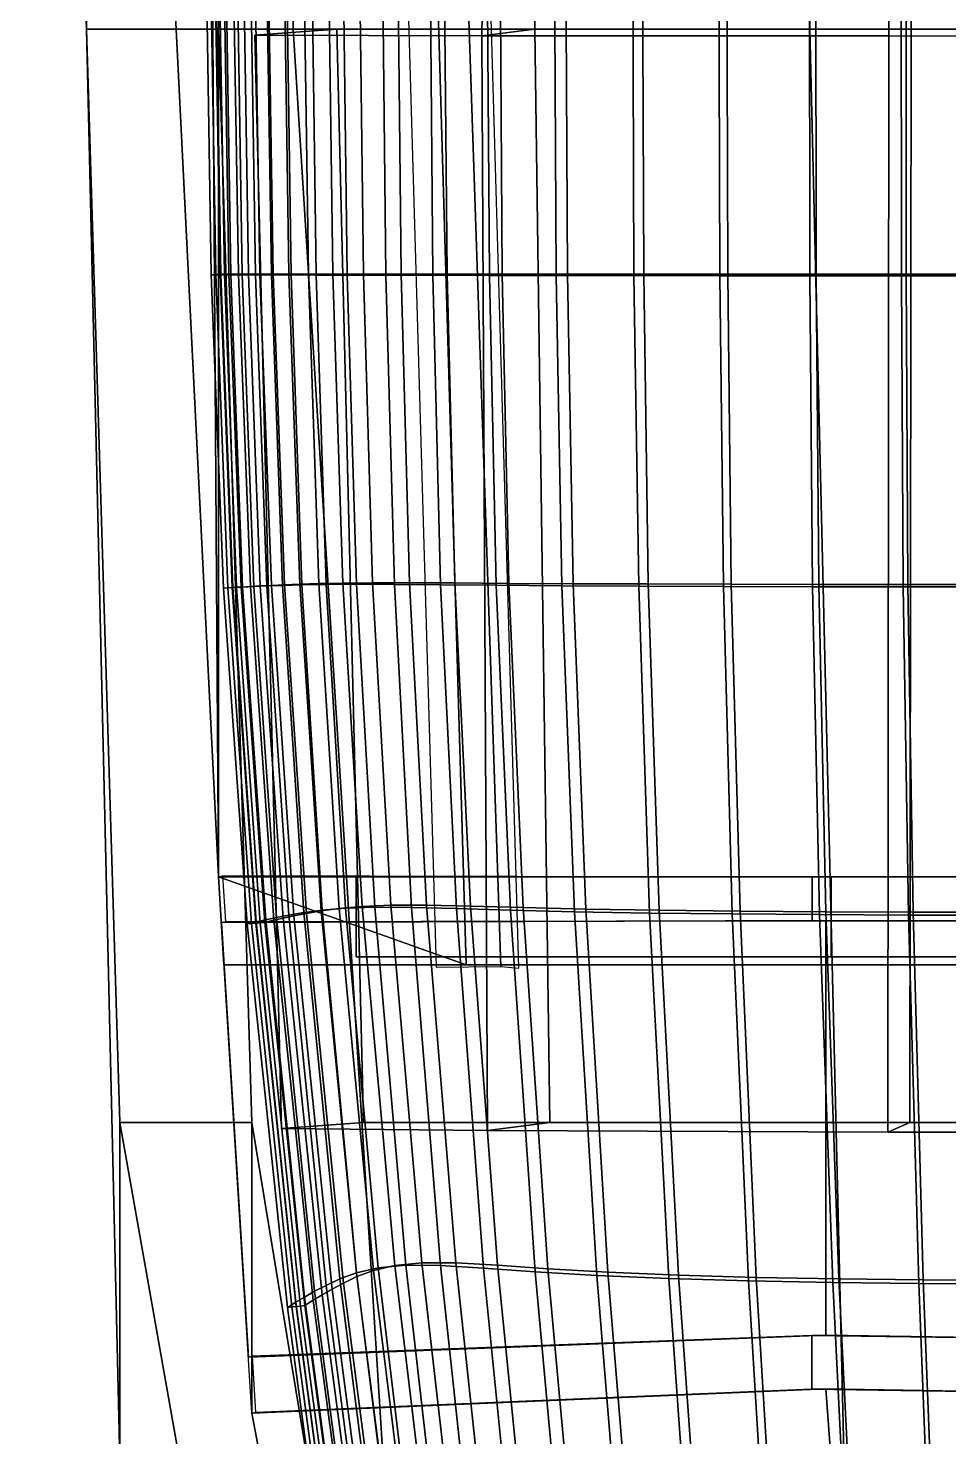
# Model space of a CAD drawing. Extents: x -7.9 to 7.9, y -12.5 to 11.9.
# Drawn here: x -1.245 to -0.323, y -9.846 to -8.435 of the extents above; entities that cross this region are included whole.
import ezdxf

# ---------------------------------------------------------------- set-up
doc = ezdxf.new("R2010")
doc.units = 0

msp = doc.modelspace()

# ---------------------------------------------------------------- linework, layer by layer
for points in [[(-1.0711, -6.8036, 2.7083), (-1.0543, -9.2853, 2.7062), (-1.1757, -6.8577, 2.7154)], [(-1.0543, -8.4361, 2.8876), (-1.0543, -9.2853, 2.7062), (-1.0711, -6.8036, 2.7083), (-1.0543, -6.8821, 2.8876)], [(-0.8063, -9.3734, 1.8942), (-0.8801, -6.8577, 1.8942), (-1.1757, -6.8577, 2.7154), (-1.0543, -9.2853, 2.7062)], [(-0.9096, -6.8577, 1.9763), (-0.8362, -9.3759, 1.9721), (-0.7713, -9.3753, 1.9905), (-0.8565, -6.8538, 1.9887)], [(-0.0191, -9.3734, 1.8942), (-0.0191, -6.8577, 1.8942), (-0.8801, -6.8577, 1.8942), (-0.8063, -9.3734, 1.8942)], [(-0.7533, -9.3768, 1.8922), (-0.8269, -6.8538, 1.8942), (-0.8565, -6.8538, 1.9887), (-0.7713, -9.3753, 1.9905)], [(-1.0543, -6.8821, 2.8876), (-1.245, -6.907, 2.8947), (-1.1865, -8.4361, 2.8876), (-1.0543, -8.4361, 2.8876)], [(-0.7286, -6.8821, 4.1493), (-0.7375, -8.4361, 4.1153), (-0.7905, -8.4425, 4.1969), (-0.7656, -6.8849, 4.2394)], [(-0.3829, -8.4427, 4.3455), (-0.3837, -6.8857, 4.4139), (-0.7656, -6.8849, 4.2394), (-0.7905, -8.4425, 4.1969)], [(-0.3604, -8.4361, 4.2509), (-0.7375, -8.4361, 4.1153), (-0.7286, -6.8821, 4.1493), (-0.3604, -6.8821, 4.3194)], [(-0.0191, -8.4431, 4.3811), (-0.0191, -6.8863, 4.4497), (-0.3837, -6.8857, 4.4139), (-0.3829, -8.4427, 4.3455)], [(-0.0191, -8.4361, 4.2843), (-0.3604, -8.4361, 4.2509), (-0.3604, -6.8821, 4.3194), (-0.0191, -6.8821, 4.3528)], [(-1.245, -6.907, 2.8947), (-1.1865, -6.9085, 2.358), (-1.1865, -8.4361, 2.358), (-1.1865, -8.4361, 2.8876)], [(-1.1865, -8.4361, 2.358), (-1.1865, -6.9085, 2.358), (-1.0035, -6.9637, 1.8637), (-0.9795, -8.4361, 1.8661)], [(-0.4619, -8.4361, 1.5434), (-0.9795, -8.4361, 1.8661), (-1.0035, -6.9637, 1.8637), (-0.4619, -6.9637, 1.5434)], [(-0.0191, -8.4361, 1.5434), (-0.4619, -8.4361, 1.5434), (-0.4619, -6.9637, 1.5434), (-0.0191, -6.9637, 1.5434)], [(-1.0571, -8.6818, 2.889), (-1.0615, -8.682, 2.8894), (-1.0668, -8.3649, 2.8894), (-1.0623, -8.3648, 2.889)], [(-1.0521, -8.682, 2.9845), (-1.0573, -8.3649, 2.9853), (-1.0668, -8.3649, 2.8894), (-1.0615, -8.682, 2.8894)], [(-1.0527, -8.6816, 2.8885), (-1.0571, -8.6818, 2.889), (-1.0623, -8.3648, 2.889), (-1.0579, -8.3647, 2.8885)], [(-1.0527, -8.6816, 2.8885), (-1.0579, -8.3647, 2.8885), (-1.0535, -8.3645, 2.8881), (-1.0483, -8.6815, 2.8881)], [(-1.042, -8.682, 3.0809), (-1.0471, -8.3649, 3.0824), (-1.0573, -8.3649, 2.9853), (-1.0521, -8.682, 2.9845)], [(-1.0483, -8.6815, 2.8881), (-1.0535, -8.3645, 2.8881), (-1.049, -8.3644, 2.8876), (-1.0438, -8.6813, 2.8876)], [(-1.0344, -8.6813, 2.9826), (-1.0438, -8.6813, 2.8876), (-1.049, -8.3644, 2.8876), (-1.0396, -8.3644, 2.9833)], [(-1.042, -8.682, 3.0809), (-1.0305, -8.682, 3.1797), (-1.0356, -8.3649, 3.1823), (-1.0471, -8.3649, 3.0824)], [(-1.0243, -8.6813, 3.0787), (-1.0344, -8.6813, 2.9826), (-1.0396, -8.3644, 2.9833), (-1.0294, -8.3644, 3.0803)], [(-1.0305, -8.682, 3.1797), (-1.0172, -8.6821, 3.2822), (-1.0222, -8.365, 3.2863), (-1.0356, -8.3649, 3.1823)], [(-1.0243, -8.6813, 3.0787), (-1.0294, -8.3644, 3.0803), (-1.018, -8.3644, 3.1799), (-1.0129, -8.6813, 3.1772)], [(-1.0012, -8.6821, 3.3896), (-1.0061, -8.365, 3.3957), (-1.0222, -8.365, 3.2863), (-1.0172, -8.6821, 3.2822)], [(-1.0129, -8.6813, 3.1772), (-1.018, -8.3644, 3.1799), (-1.0046, -8.3644, 3.2834), (-0.9996, -8.6813, 3.2792)], [(-0.9814, -8.6822, 3.4986), (-0.9861, -8.365, 3.507), (-1.0061, -8.365, 3.3957), (-1.0012, -8.6821, 3.3896)], [(-0.9838, -8.6813, 3.3859), (-0.9996, -8.6813, 3.2792), (-1.0046, -8.3644, 3.2834), (-0.9886, -8.3644, 3.3921)], [(-0.9643, -8.6813, 3.4939), (-0.9838, -8.6813, 3.3859), (-0.9886, -8.3644, 3.3921), (-0.9688, -8.3644, 3.5024)], [(-0.9814, -8.6822, 3.4986), (-0.9566, -8.6823, 3.6057), (-0.9609, -8.3651, 3.6166), (-0.9861, -8.365, 3.507)], [(-0.9643, -8.6813, 3.4939), (-0.9688, -8.3644, 3.5024), (-0.9441, -8.3644, 3.6108), (-0.9398, -8.6813, 3.5999)], [(-0.9566, -8.6823, 3.6057), (-0.9254, -8.6824, 3.7076), (-0.9293, -8.3652, 3.7209), (-0.9609, -8.3651, 3.6166)], [(-0.9398, -8.6813, 3.5999), (-0.9441, -8.3644, 3.6108), (-0.9131, -8.3644, 3.7137), (-0.9092, -8.6813, 3.7004)], [(-0.8867, -8.6825, 3.8009), (-0.8901, -8.3653, 3.8164), (-0.9293, -8.3652, 3.7209), (-0.9254, -8.6824, 3.7076)], [(-0.8713, -8.6813, 3.792), (-0.9092, -8.6813, 3.7004), (-0.9131, -8.3644, 3.7137), (-0.8747, -8.3644, 3.8076)], [(-0.8395, -8.6826, 3.8849), (-0.8424, -8.3654, 3.9024), (-0.8901, -8.3653, 3.8164), (-0.8867, -8.6825, 3.8009)], [(-0.8252, -8.6813, 3.8743), (-0.8713, -8.6813, 3.792), (-0.8747, -8.3644, 3.8076), (-0.8281, -8.3644, 3.892)], [(-0.8395, -8.6826, 3.8849), (-0.7829, -8.6827, 3.9591), (-0.7852, -8.3655, 3.9783), (-0.8424, -8.3654, 3.9024)], [(-0.8252, -8.6813, 3.8743), (-0.8281, -8.3644, 3.892), (-0.7722, -8.3644, 3.9662), (-0.77, -8.6813, 3.9469)], [(-0.7829, -8.6827, 3.9591), (-0.7161, -8.6828, 4.0228), (-0.7178, -8.3656, 4.0435), (-0.7852, -8.3655, 3.9783)], [(-0.77, -8.6813, 3.9469), (-0.7722, -8.3644, 3.9662), (-0.7063, -8.3644, 4.0298), (-0.7047, -8.6813, 4.0092)], [(-0.6381, -8.6829, 4.0756), (-0.6393, -8.3657, 4.0972), (-0.7178, -8.3656, 4.0435), (-0.7161, -8.6828, 4.0228)], [(-0.6283, -8.6813, 4.0607), (-0.7047, -8.6813, 4.0092), (-0.7063, -8.3644, 4.0298), (-0.6295, -8.3644, 4.0823)], [(-0.5522, -8.683, 4.1183), (-0.553, -8.3658, 4.1405), (-0.6393, -8.3657, 4.0972), (-0.6381, -8.6829, 4.0756)], [(-0.5442, -8.6813, 4.1025), (-0.6283, -8.6813, 4.0607), (-0.6295, -8.3644, 4.0823), (-0.5449, -8.3644, 4.1247)], [(-0.5522, -8.683, 4.1183), (-0.4618, -8.683, 4.1519), (-0.4622, -8.3658, 4.1745), (-0.553, -8.3658, 4.1405)], [(-0.5442, -8.6813, 4.1025), (-0.5449, -8.3644, 4.1247), (-0.4558, -8.3644, 4.158), (-0.4555, -8.6813, 4.1354)], [(-0.4618, -8.683, 4.1519), (-0.3701, -8.6831, 4.1774), (-0.3703, -8.3659, 4.2004), (-0.4622, -8.3658, 4.1745)], [(-0.4555, -8.6813, 4.1354), (-0.4558, -8.3644, 4.158), (-0.3655, -8.3644, 4.1833), (-0.3654, -8.6813, 4.1604)], [(-0.2806, -8.6831, 4.1957), (-0.2806, -8.3659, 4.219), (-0.3703, -8.3659, 4.2004), (-0.3701, -8.6831, 4.1774)], [(-0.2772, -8.6813, 4.1784), (-0.3654, -8.6813, 4.1604), (-0.3655, -8.3644, 4.1833), (-0.2772, -8.3644, 4.2017)], [(-0.9795, -8.4361, 1.8661), (-0.8801, -10.0185, 1.9618), (-1.1531, -9.8701, 2.358), (-1.1865, -8.4361, 2.358)], [(-1.0543, -8.4361, 2.8876), (-1.1865, -8.4361, 2.8876), (-1.1531, -9.5315, 2.8876), (-1.0208, -9.5315, 2.8876)], [(-1.1865, -8.4361, 2.8876), (-1.1865, -8.4361, 2.358), (-1.1531, -9.8701, 2.358), (-1.1531, -9.5315, 2.8876)], [(-1.0208, -9.5315, 2.8876), (-1.0208, -9.8228, 2.7062), (-1.0543, -9.2853, 2.7062), (-1.0543, -8.4361, 2.8876)], [(-0.9357, -8.4361, 3.7841), (-0.9092, -9.5315, 3.7209), (-0.9913, -9.5374, 3.773), (-1.0179, -8.442, 3.8362)], [(-0.7375, -8.4361, 4.1153), (-0.9357, -8.4361, 3.7841), (-1.0179, -8.442, 3.8362), (-0.7905, -8.4425, 4.1969)], [(-0.8801, -10.0185, 1.9618), (-0.9795, -8.4361, 1.8661), (-0.4619, -8.4361, 1.5434), (-0.4236, -10.0432, 1.6597)], [(-0.7375, -8.4361, 4.1153), (-0.7223, -9.5315, 3.9968), (-0.9092, -9.5315, 3.7209), (-0.9357, -8.4361, 3.7841)], [(-0.3604, -8.4361, 4.2509), (-0.3618, -9.5315, 4.1459), (-0.7223, -9.5315, 3.9968), (-0.7375, -8.4361, 4.1153)], [(-0.0191, -10.0447, 1.6597), (-0.4236, -10.0432, 1.6597), (-0.4619, -8.4361, 1.5434), (-0.0191, -8.4361, 1.5434)], [(-0.0191, -9.5315, 4.1686), (-0.3618, -9.5315, 4.1459), (-0.3604, -8.4361, 4.2509), (-0.0191, -8.4361, 4.2843)], [(-0.7905, -8.4425, 4.1969), (-1.0179, -8.442, 3.8362), (-0.9913, -9.5374, 3.773), (-0.7848, -9.5395, 4.0712)], [(-0.3829, -8.4427, 4.3455), (-0.7905, -8.4425, 4.1969), (-0.7848, -9.5395, 4.0712), (-0.3836, -9.5412, 4.2404)], [(-0.0191, -9.5412, 4.2652), (-0.0191, -8.4431, 4.3811), (-0.3829, -8.4427, 4.3455), (-0.3836, -9.5412, 4.2404)], [(-1.045, -8.9958, 2.889), (-1.0494, -8.996, 2.8895), (-1.0615, -8.682, 2.8894), (-1.0571, -8.6818, 2.889)], [(-1.0401, -8.9955, 2.9833), (-1.0521, -8.682, 2.9845), (-1.0615, -8.682, 2.8894), (-1.0494, -8.996, 2.8895)], [(-1.0406, -8.9955, 2.8886), (-1.045, -8.9958, 2.889), (-1.0571, -8.6818, 2.889), (-1.0527, -8.6816, 2.8885)], [(-1.0406, -8.9955, 2.8886), (-1.0527, -8.6816, 2.8885), (-1.0483, -8.6815, 2.8881), (-1.0362, -8.9952, 2.8881)], [(-1.0301, -8.995, 3.0782), (-1.042, -8.682, 3.0809), (-1.0521, -8.682, 2.9845), (-1.0401, -8.9955, 2.9833)], [(-1.0362, -8.9952, 2.8881), (-1.0483, -8.6815, 2.8881), (-1.0438, -8.6813, 2.8876), (-1.0317, -8.995, 2.8876)], [(-1.0224, -8.9944, 2.9813), (-1.0317, -8.995, 2.8876), (-1.0438, -8.6813, 2.8876), (-1.0344, -8.6813, 2.9826)], [(-1.0301, -8.995, 3.0782), (-1.0189, -8.9944, 3.1753), (-1.0305, -8.682, 3.1797), (-1.042, -8.682, 3.0809)], [(-1.0125, -8.9939, 3.0759), (-1.0224, -8.9944, 2.9813), (-1.0344, -8.6813, 2.9826), (-1.0243, -8.6813, 3.0787)], [(-1.0189, -8.9944, 3.1753), (-1.0058, -8.9939, 3.2757), (-1.0172, -8.6821, 3.2822), (-1.0305, -8.682, 3.1797)], [(-1.0125, -8.9939, 3.0759), (-1.0243, -8.6813, 3.0787), (-1.0129, -8.6813, 3.1772), (-1.0013, -8.9933, 3.1727)], [(-0.9902, -8.9933, 3.3805), (-1.0012, -8.6821, 3.3896), (-1.0172, -8.6821, 3.2822), (-1.0058, -8.9939, 3.2757)], [(-1.0013, -8.9933, 3.1727), (-1.0129, -8.6813, 3.1772), (-0.9996, -8.6813, 3.2792), (-0.9883, -8.9927, 3.2726)], [(-0.9709, -8.9927, 3.4864), (-0.9814, -8.6822, 3.4986), (-1.0012, -8.6821, 3.3896), (-0.9902, -8.9933, 3.3805)], [(-0.9729, -8.9921, 3.3767), (-0.9883, -8.9927, 3.2726), (-0.9996, -8.6813, 3.2792), (-0.9838, -8.6813, 3.3859)], [(-0.9538, -8.9914, 3.4817), (-0.9729, -8.9921, 3.3767), (-0.9838, -8.6813, 3.3859), (-0.9643, -8.6813, 3.4939)], [(-0.9709, -8.9927, 3.4864), (-0.9466, -8.9923, 3.5903), (-0.9566, -8.6823, 3.6057), (-0.9814, -8.6822, 3.4986)], [(-0.9538, -8.9914, 3.4817), (-0.9643, -8.6813, 3.4939), (-0.9398, -8.6813, 3.5999), (-0.9299, -8.991, 3.5844)], [(-0.9466, -8.9923, 3.5903), (-0.9161, -8.9922, 3.6889), (-0.9254, -8.6824, 3.7076), (-0.9566, -8.6823, 3.6057)], [(-0.9299, -8.991, 3.5844), (-0.9398, -8.6813, 3.5999), (-0.9092, -8.6813, 3.7004), (-0.8999, -8.9907, 3.6816)], [(-0.8781, -8.9923, 3.7788), (-0.8867, -8.6825, 3.8009), (-0.9254, -8.6824, 3.7076), (-0.9161, -8.9922, 3.6889)], [(-0.8628, -8.9907, 3.7699), (-0.8999, -8.9907, 3.6816), (-0.9092, -8.6813, 3.7004), (-0.8713, -8.6813, 3.792)], [(-0.8318, -8.9927, 3.8598), (-0.8395, -8.6826, 3.8849), (-0.8867, -8.6825, 3.8009), (-0.8781, -8.9923, 3.7788)], [(-0.8176, -8.9909, 3.8492), (-0.8628, -8.9907, 3.7699), (-0.8713, -8.6813, 3.792), (-0.8252, -8.6813, 3.8743)], [(-0.8318, -8.9927, 3.8598), (-0.7761, -8.9931, 3.9313), (-0.7829, -8.6827, 3.9591), (-0.8395, -8.6826, 3.8849)], [(-0.8176, -8.9909, 3.8492), (-0.8252, -8.6813, 3.8743), (-0.77, -8.6813, 3.9469), (-0.7633, -8.9913, 3.9191)], [(-0.7761, -8.9931, 3.9313), (-0.7103, -8.9936, 3.9931), (-0.7161, -8.6828, 4.0228), (-0.7829, -8.6827, 3.9591)], [(-0.7633, -8.9913, 3.9191), (-0.77, -8.6813, 3.9469), (-0.7047, -8.6813, 4.0092), (-0.6989, -8.9916, 3.9794)], [(-0.6333, -8.994, 4.0446), (-0.6381, -8.6829, 4.0756), (-0.7161, -8.6828, 4.0228), (-0.7103, -8.9936, 3.9931)], [(-0.6237, -8.9919, 4.0298), (-0.6989, -8.9916, 3.9794), (-0.7047, -8.6813, 4.0092), (-0.6283, -8.6813, 4.0607)], [(-0.5485, -8.9943, 4.0867), (-0.5522, -8.683, 4.1183), (-0.6381, -8.6829, 4.0756), (-0.6333, -8.994, 4.0446)], [(-0.5406, -8.9921, 4.0709), (-0.6237, -8.9919, 4.0298), (-0.6283, -8.6813, 4.0607), (-0.5442, -8.6813, 4.1025)], [(-0.5485, -8.9943, 4.0867), (-0.4591, -8.9946, 4.12), (-0.4618, -8.683, 4.1519), (-0.5522, -8.683, 4.1183)], [(-0.5406, -8.9921, 4.0709), (-0.5442, -8.6813, 4.1025), (-0.4555, -8.6813, 4.1354), (-0.4528, -8.9923, 4.1035)], [(-0.4591, -8.9946, 4.12), (-0.3683, -8.9947, 4.1452), (-0.3701, -8.6831, 4.1774), (-0.4618, -8.683, 4.1519)], [(-0.4528, -8.9923, 4.1035), (-0.4555, -8.6813, 4.1354), (-0.3654, -8.6813, 4.1604), (-0.3636, -8.9924, 4.1283)], [(-0.2793, -8.9948, 4.1632), (-0.2806, -8.6831, 4.1957), (-0.3701, -8.6831, 4.1774), (-0.3683, -8.9947, 4.1452)], [(-0.276, -8.9924, 4.146), (-0.3636, -8.9924, 4.1283), (-0.3654, -8.6813, 4.1604), (-0.2772, -8.6813, 4.1784)], [(-0.9538, -8.9914, 3.4817), (-0.9299, -8.991, 3.5844), (-0.9105, -9.315, 3.5613), (-0.9334, -9.317, 3.4632)], [(-0.9299, -8.991, 3.5844), (-0.8999, -8.9907, 3.6816), (-0.8817, -9.3138, 3.6538), (-0.9105, -9.315, 3.5613)], [(-0.8628, -8.9907, 3.7699), (-0.8458, -9.3139, 3.7374), (-0.8817, -9.3138, 3.6538), (-0.8999, -8.9907, 3.6816)], [(-0.8176, -8.9909, 3.8492), (-0.8019, -9.3149, 3.8123), (-0.8458, -9.3139, 3.7374), (-0.8628, -8.9907, 3.7699)], [(-0.8176, -8.9909, 3.8492), (-0.7633, -8.9913, 3.9191), (-0.749, -9.3162, 3.8784), (-0.8019, -9.3149, 3.8123)], [(-0.7633, -8.9913, 3.9191), (-0.6989, -8.9916, 3.9794), (-0.6864, -9.3177, 3.9357), (-0.749, -9.3162, 3.8784)], [(-1.0401, -8.9955, 2.9833), (-1.0494, -8.996, 2.8895), (-1.0256, -9.3325, 2.8896), (-1.0166, -9.3304, 2.9812)], [(-1.045, -8.9958, 2.889), (-1.0212, -9.3321, 2.8891), (-1.0256, -9.3325, 2.8896), (-1.0494, -8.996, 2.8895)], [(-1.0406, -8.9955, 2.8886), (-1.0168, -9.3317, 2.8886), (-1.0212, -9.3321, 2.8891), (-1.045, -8.9958, 2.889)], [(-1.0406, -8.9955, 2.8886), (-1.0362, -8.9952, 2.8881), (-1.0124, -9.3314, 2.8881), (-1.0168, -9.3317, 2.8886)], [(-1.0301, -8.995, 3.0782), (-1.0401, -8.9955, 2.9833), (-1.0166, -9.3304, 2.9812), (-1.007, -9.3283, 3.0737)], [(-1.0362, -8.9952, 2.8881), (-1.0317, -8.995, 2.8876), (-1.008, -9.331, 2.8876), (-1.0124, -9.3314, 2.8881)], [(-1.0224, -8.9944, 2.9813), (-0.999, -9.3289, 2.979), (-1.008, -9.331, 2.8876), (-1.0317, -8.995, 2.8876)], [(-1.0301, -8.995, 3.0782), (-1.007, -9.3283, 3.0737), (-0.9962, -9.326, 3.1681), (-1.0189, -8.9944, 3.1753)], [(-1.0125, -8.9939, 3.0759), (-0.9894, -9.3267, 3.0713), (-0.999, -9.3289, 2.979), (-1.0224, -8.9944, 2.9813)], [(-1.0189, -8.9944, 3.1753), (-0.9962, -9.326, 3.1681), (-0.9837, -9.3237, 3.2653), (-1.0058, -8.9939, 3.2757)], [(-1.0125, -8.9939, 3.0759), (-1.0013, -8.9933, 3.1727), (-0.9787, -9.3245, 3.1654), (-0.9894, -9.3267, 3.0713)], [(-0.9902, -8.9933, 3.3805), (-1.0058, -8.9939, 3.2757), (-0.9837, -9.3237, 3.2653), (-0.9689, -9.3211, 3.3663)], [(-1.0013, -8.9933, 3.1727), (-0.9883, -8.9927, 3.2726), (-0.9663, -9.3221, 3.2621), (-0.9787, -9.3245, 3.1654)], [(-0.9709, -8.9927, 3.4864), (-0.9902, -8.9933, 3.3805), (-0.9689, -9.3211, 3.3663), (-0.9504, -9.3187, 3.468)], [(-0.9729, -8.9921, 3.3767), (-0.9516, -9.3194, 3.3624), (-0.9663, -9.3221, 3.2621), (-0.9883, -8.9927, 3.2726)], [(-0.9538, -8.9914, 3.4817), (-0.9334, -9.317, 3.4632), (-0.9516, -9.3194, 3.3624), (-0.9729, -8.9921, 3.3767)], [(-0.9709, -8.9927, 3.4864), (-0.9504, -9.3187, 3.468), (-0.9271, -9.3168, 3.5673), (-0.9466, -8.9923, 3.5903)], [(-0.9466, -8.9923, 3.5903), (-0.9271, -9.3168, 3.5673), (-0.8978, -9.3158, 3.6611), (-0.9161, -8.9922, 3.6889)], [(-0.8781, -8.9923, 3.7788), (-0.9161, -8.9922, 3.6889), (-0.8978, -9.3158, 3.6611), (-0.861, -9.316, 3.7464)], [(-0.8318, -8.9927, 3.8598), (-0.8781, -8.9923, 3.7788), (-0.861, -9.316, 3.7464), (-0.816, -9.3171, 3.8229)], [(-0.8318, -8.9927, 3.8598), (-0.816, -9.3171, 3.8229), (-0.7618, -9.3187, 3.8906), (-0.7761, -8.9931, 3.9313)], [(-0.7761, -8.9931, 3.9313), (-0.7618, -9.3187, 3.8906), (-0.6976, -9.3203, 3.9493), (-0.7103, -8.9936, 3.9931)], [(-0.6333, -8.994, 4.0446), (-0.7103, -8.9936, 3.9931), (-0.6976, -9.3203, 3.9493), (-0.6225, -9.3216, 3.9989)], [(-0.6237, -8.9919, 4.0298), (-0.6129, -9.3189, 3.9841), (-0.6864, -9.3177, 3.9357), (-0.6989, -8.9916, 3.9794)], [(-0.5485, -8.9943, 4.0867), (-0.6333, -8.994, 4.0446), (-0.6225, -9.3216, 3.9989), (-0.5396, -9.3225, 4.0398)], [(-0.5406, -8.9921, 4.0709), (-0.5317, -9.3197, 4.0241), (-0.6129, -9.3189, 3.9841), (-0.6237, -8.9919, 4.0298)], [(-0.5485, -8.9943, 4.0867), (-0.5396, -9.3225, 4.0398), (-0.4521, -9.3232, 4.0725), (-0.4591, -8.9946, 4.12)], [(-0.5406, -8.9921, 4.0709), (-0.4528, -8.9923, 4.1035), (-0.4459, -9.3204, 4.0562), (-0.5317, -9.3197, 4.0241)], [(-0.4591, -8.9946, 4.12), (-0.4521, -9.3232, 4.0725), (-0.363, -9.3237, 4.0975), (-0.3683, -8.9947, 4.1452)], [(-0.4528, -8.9923, 4.1035), (-0.3636, -8.9924, 4.1283), (-0.3584, -9.3207, 4.0806), (-0.4459, -9.3204, 4.0562)], [(-0.2793, -8.9948, 4.1632), (-0.3683, -8.9947, 4.1452), (-0.363, -9.3237, 4.0975), (-0.2756, -9.3239, 4.115)], [(-0.276, -8.9924, 4.146), (-0.2723, -9.3209, 4.0979), (-0.3584, -9.3207, 4.0806), (-0.3636, -8.9924, 4.1283)], [(-0.4406, -9.2853, 3.065), (-1.0543, -9.2853, 2.7062), (-1.0502, -9.2845, 2.7478), (-0.4596, -9.2856, 3.1209)], [(-1.0543, -9.2853, 2.7062), (-1.0491, -9.3734, 2.7062), (-0.8063, -9.3734, 1.8942)], [(-0.1629, -9.2853, 2.7062), (-0.1629, -9.3734, 2.7062), (-1.0491, -9.3734, 2.7062), (-1.0543, -9.2853, 2.7062)], [(-0.4406, -9.2853, 3.065), (-0.9163, -9.2853, 2.7414), (-1.0543, -9.2853, 2.7062)], [(-1.0543, -9.2853, 2.7062), (-0.9163, -9.2853, 2.7414), (-0.2024, -9.2853, 2.7414), (-0.1629, -9.2853, 2.7062)], [(-0.4596, -9.2856, 3.1209), (-1.0502, -9.2845, 2.7478), (-1.0473, -9.3303, 2.7478), (-0.4596, -9.3293, 3.1209)], [(-0.9163, -9.2853, 2.7414), (-0.9163, -9.3655, 2.7414), (-0.2024, -9.3655, 2.7414), (-0.2024, -9.2853, 2.7414)], [(-0.4406, -9.2853, 3.065), (-0.4406, -9.3655, 3.065), (-0.9163, -9.3655, 2.7414), (-0.9163, -9.2853, 2.7414)], [(-0.2372, -9.2853, 3.186), (-0.4596, -9.2856, 3.1209), (-0.4596, -9.3293, 3.1209), (-0.2372, -9.3294, 3.186)], [(-0.2298, -9.2853, 3.1274), (-0.4406, -9.2853, 3.065), (-0.4596, -9.2856, 3.1209), (-0.2372, -9.2853, 3.186)], [(-0.2298, -9.2853, 3.1274), (-0.2298, -9.3655, 3.1274), (-0.4406, -9.3655, 3.065), (-0.4406, -9.2853, 3.065)], [(-0.9334, -9.317, 3.4632), (-0.9105, -9.315, 3.5613), (-0.8777, -9.6748, 3.5275), (-0.899, -9.6798, 3.4359)], [(-0.9271, -9.3168, 3.5673), (-0.8943, -9.6772, 3.5337), (-0.8667, -9.6745, 3.6208), (-0.8978, -9.3158, 3.6611)], [(-0.9105, -9.315, 3.5613), (-0.8817, -9.3138, 3.6538), (-0.8507, -9.672, 3.6134), (-0.8777, -9.6748, 3.5275)], [(-0.861, -9.316, 3.7464), (-0.8978, -9.3158, 3.6611), (-0.8667, -9.6745, 3.6208), (-0.8318, -9.6749, 3.6995)], [(-0.8458, -9.3139, 3.7374), (-0.8167, -9.6722, 3.6906), (-0.8507, -9.672, 3.6134), (-0.8817, -9.3138, 3.6538)], [(-0.816, -9.3171, 3.8229), (-0.861, -9.316, 3.7464), (-0.8318, -9.6749, 3.6995), (-0.7889, -9.6774, 3.7699)], [(-0.8019, -9.3149, 3.8123), (-0.7748, -9.6745, 3.7594), (-0.8167, -9.6722, 3.6906), (-0.8458, -9.3139, 3.7374)], [(-0.8019, -9.3149, 3.8123), (-0.749, -9.3162, 3.8784), (-0.7243, -9.678, 3.8201), (-0.7748, -9.6745, 3.7594)], [(-1.0514, -9.3311, 2.7062), (-1.0243, -9.7666, 2.7062), (-0.4459, -9.7447, 3.0906), (-0.4459, -9.329, 3.0906)], [(-1.0514, -9.3311, 2.7062), (-0.4459, -9.329, 3.0906), (-0.4596, -9.3293, 3.1209), (-1.0473, -9.3303, 2.7478)], [(-1.007, -9.3283, 3.0737), (-1.0166, -9.3304, 2.9812), (-0.9769, -9.7117, 2.978), (-0.968, -9.7064, 3.0669)], [(-0.999, -9.3289, 2.979), (-0.9594, -9.7096, 2.9756), (-0.9678, -9.7149, 2.8876), (-1.008, -9.331, 2.8876)], [(-1.007, -9.3283, 3.0737), (-0.968, -9.7064, 3.0669), (-0.958, -9.7007, 3.1573), (-0.9962, -9.326, 3.1681)], [(-0.9894, -9.3267, 3.0713), (-0.9505, -9.7042, 3.0643), (-0.9594, -9.7096, 2.9756), (-0.999, -9.3289, 2.979)], [(-0.9962, -9.326, 3.1681), (-0.958, -9.7007, 3.1573), (-0.9465, -9.6947, 3.2498), (-0.9837, -9.3237, 3.2653)], [(-0.9894, -9.3267, 3.0713), (-0.9787, -9.3245, 3.1654), (-0.9406, -9.6986, 3.1543), (-0.9505, -9.7042, 3.0643)], [(-0.9689, -9.3211, 3.3663), (-0.9837, -9.3237, 3.2653), (-0.9465, -9.6947, 3.2498), (-0.9329, -9.6882, 3.3453)], [(-0.9787, -9.3245, 3.1654), (-0.9663, -9.3221, 3.2621), (-0.9292, -9.6925, 3.2464), (-0.9406, -9.6986, 3.1543)], [(-0.9504, -9.3187, 3.468), (-0.9689, -9.3211, 3.3663), (-0.9329, -9.6882, 3.3453), (-0.9159, -9.6821, 3.4409)], [(-0.9516, -9.3194, 3.3624), (-0.9157, -9.686, 3.3412), (-0.9292, -9.6925, 3.2464), (-0.9663, -9.3221, 3.2621)], [(-0.9334, -9.317, 3.4632), (-0.899, -9.6798, 3.4359), (-0.9157, -9.686, 3.3412), (-0.9516, -9.3194, 3.3624)], [(-0.9504, -9.3187, 3.468), (-0.9159, -9.6821, 3.4409), (-0.8943, -9.6772, 3.5337), (-0.9271, -9.3168, 3.5673)], [(-0.816, -9.3171, 3.8229), (-0.7889, -9.6774, 3.7699), (-0.737, -9.6811, 3.8322), (-0.7618, -9.3187, 3.8906)], [(-0.7618, -9.3187, 3.8906), (-0.737, -9.6811, 3.8322), (-0.6753, -9.6849, 3.8865), (-0.6976, -9.3203, 3.9493)], [(-0.749, -9.3162, 3.8784), (-0.6864, -9.3177, 3.9357), (-0.6641, -9.6816, 3.873), (-0.7243, -9.678, 3.8201)], [(-0.6225, -9.3216, 3.9989), (-0.6976, -9.3203, 3.9493), (-0.6753, -9.6849, 3.8865), (-0.6031, -9.688, 3.9331)], [(-0.6129, -9.3189, 3.9841), (-0.5936, -9.6845, 3.9185), (-0.6641, -9.6816, 3.873), (-0.6864, -9.3177, 3.9357)], [(-0.5396, -9.3225, 4.0398), (-0.6225, -9.3216, 3.9989), (-0.6031, -9.688, 3.9331), (-0.5233, -9.6903, 3.9721)], [(-0.5317, -9.3197, 4.0241), (-0.5155, -9.6867, 3.9565), (-0.5936, -9.6845, 3.9185), (-0.6129, -9.3189, 3.9841)], [(-0.5396, -9.3225, 4.0398), (-0.5233, -9.6903, 3.9721), (-0.4389, -9.6919, 4.0036), (-0.4521, -9.3232, 4.0725)], [(-0.5317, -9.3197, 4.0241), (-0.4459, -9.3204, 4.0562), (-0.4327, -9.6883, 3.9874), (-0.5155, -9.6867, 3.9565)], [(-0.4459, -9.329, 3.0906), (-0.2325, -9.3294, 3.153), (-0.2372, -9.3294, 3.186), (-0.4596, -9.3293, 3.1209)], [(-0.4521, -9.3232, 4.0725), (-0.4389, -9.6919, 4.0036), (-0.3528, -9.693, 4.0277), (-0.363, -9.3237, 4.0975)], [(-0.4459, -9.3204, 4.0562), (-0.3584, -9.3207, 4.0806), (-0.3482, -9.6893, 4.011), (-0.4327, -9.6883, 3.9874)], [(-0.2325, -9.3294, 3.153), (-0.4459, -9.329, 3.0906), (-0.4459, -9.7447, 3.0906), (-0.2325, -9.7481, 3.153)], [(-0.2756, -9.3239, 4.115), (-0.363, -9.3237, 4.0975), (-0.3528, -9.693, 4.0277), (-0.2682, -9.6934, 4.0446)], [(-0.2723, -9.3209, 4.0979), (-0.2649, -9.6897, 4.0276), (-0.3482, -9.6893, 4.011), (-0.3584, -9.3207, 4.0806)], [(-1.0166, -9.3304, 2.9812), (-1.0256, -9.3325, 2.8896), (-0.9853, -9.7169, 2.8898), (-0.9769, -9.7117, 2.978)], [(-1.0212, -9.3321, 2.8891), (-0.9809, -9.7164, 2.8892), (-0.9853, -9.7169, 2.8898), (-1.0256, -9.3325, 2.8896)], [(-1.0168, -9.3317, 2.8886), (-0.9765, -9.7159, 2.8887), (-0.9809, -9.7164, 2.8892), (-1.0212, -9.3321, 2.8891)], [(-1.0168, -9.3317, 2.8886), (-1.0124, -9.3314, 2.8881), (-0.9722, -9.7154, 2.8882), (-0.9765, -9.7159, 2.8887)], [(-1.0124, -9.3314, 2.8881), (-1.008, -9.331, 2.8876), (-0.9678, -9.7149, 2.8876), (-0.9722, -9.7154, 2.8882)], [(-0.2024, -9.3655, 2.7414), (-0.9163, -9.3655, 2.7414), (-0.4406, -9.3655, 3.065)], [(-0.2024, -9.3655, 2.7414), (-0.4406, -9.3655, 3.065), (-0.2298, -9.3655, 3.1274), (-0.1661, -9.3655, 2.8455)], [(-1.0491, -9.3734, 2.7062), (-0.1629, -9.3734, 2.7062), (-0.8063, -9.3734, 1.8942)], [(-0.0191, -9.3734, 2.8436), (-0.0191, -9.3734, 1.8942), (-0.8063, -9.3734, 1.8942), (-0.1629, -9.3734, 2.7062)], [(-1.0208, -9.5315, 2.8876), (-1.1531, -9.5315, 2.8876), (-0.7474, -11.8248, 2.8876), (-0.6477, -11.8005, 2.8876)], [(-1.1531, -9.5315, 2.8876), (-1.1531, -9.8701, 2.358), (-0.7403, -11.7879, 2.5167), (-0.7474, -11.8248, 2.8876)], [(-0.6477, -11.8005, 2.8876), (-0.6477, -11.8005, 2.7062), (-1.0208, -9.8228, 2.7062), (-1.0208, -9.5315, 2.8876)], [(-0.9092, -9.5315, 3.7209), (-0.7223, -9.5315, 3.9968), (-0.7848, -9.5395, 4.0712), (-0.9913, -9.5374, 3.773)], [(-0.7223, -9.5315, 3.9968), (-0.3618, -9.5315, 4.1459), (-0.3836, -9.5412, 4.2404), (-0.7848, -9.5395, 4.0712)], [(-0.3618, -9.5315, 4.1459), (-0.0191, -9.5315, 4.1686), (-0.0191, -9.5412, 4.2652), (-0.3836, -9.5412, 4.2404)], [(-0.8634, -10.1049, 3.4025), (-0.9159, -9.6821, 3.4409), (-0.9329, -9.6882, 3.3453), (-0.8781, -10.1172, 3.3155)], [(-0.8634, -10.1049, 3.4025), (-0.8442, -10.095, 3.4863), (-0.8943, -9.6772, 3.5337), (-0.9159, -9.6821, 3.4409)], [(-0.8465, -10.1019, 3.3973), (-0.8611, -10.1143, 3.3111), (-0.9157, -9.686, 3.3412), (-0.899, -9.6798, 3.4359)], [(-0.8465, -10.1019, 3.3973), (-0.899, -9.6798, 3.4359), (-0.8777, -9.6748, 3.5275), (-0.8277, -10.092, 3.4801)], [(-0.8442, -10.095, 3.4863), (-0.8192, -10.0895, 3.5645), (-0.8667, -9.6745, 3.6208), (-0.8943, -9.6772, 3.5337)], [(-0.8277, -10.092, 3.4801), (-0.8777, -9.6748, 3.5275), (-0.8507, -9.672, 3.6134), (-0.8033, -10.0864, 3.5569)], [(-0.7871, -10.0902, 3.6344), (-0.8318, -9.6749, 3.6995), (-0.8667, -9.6745, 3.6208), (-0.8192, -10.0895, 3.5645)], [(-0.7721, -10.0868, 3.6254), (-0.8033, -10.0864, 3.5569), (-0.8507, -9.672, 3.6134), (-0.8167, -9.6722, 3.6906)], [(-0.7471, -10.095, 3.6966), (-0.7889, -9.6774, 3.7699), (-0.8318, -9.6749, 3.6995), (-0.7871, -10.0902, 3.6344)], [(-0.7332, -10.0914, 3.6861), (-0.7721, -10.0868, 3.6254), (-0.8167, -9.6722, 3.6906), (-0.7748, -9.6745, 3.7594)], [(-0.7471, -10.095, 3.6966), (-0.6985, -10.1022, 3.7516), (-0.737, -9.6811, 3.8322), (-0.7889, -9.6774, 3.7699)], [(-0.7332, -10.0914, 3.6861), (-0.7748, -9.6745, 3.7594), (-0.7243, -9.678, 3.8201), (-0.6859, -10.0983, 3.7396)], [(-0.6985, -10.1022, 3.7516), (-0.6406, -10.1098, 3.7999), (-0.6753, -9.6849, 3.8865), (-0.737, -9.6811, 3.8322)], [(-0.6859, -10.0983, 3.7396), (-0.7243, -9.678, 3.8201), (-0.6641, -9.6816, 3.873), (-0.6295, -10.1056, 3.7865)], [(-0.5631, -10.1115, 3.8275), (-0.6295, -10.1056, 3.7865), (-0.6641, -9.6816, 3.873), (-0.5936, -9.6845, 3.9185)], [(-0.8998, -10.1424, 3.1418), (-0.8898, -10.1303, 3.2277), (-0.9465, -9.6947, 3.2498), (-0.958, -9.7007, 3.1573)], [(-0.8781, -10.1172, 3.3155), (-0.9329, -9.6882, 3.3453), (-0.9465, -9.6947, 3.2498), (-0.8898, -10.1303, 3.2277)], [(-0.8825, -10.1395, 3.1385), (-0.9406, -9.6986, 3.1543), (-0.9292, -9.6925, 3.2464), (-0.8726, -10.1275, 3.224)], [(-0.8611, -10.1143, 3.3111), (-0.8726, -10.1275, 3.224), (-0.9292, -9.6925, 3.2464), (-0.9157, -9.686, 3.3412)], [(-0.5726, -10.1158, 3.842), (-0.6031, -9.688, 3.9331), (-0.6753, -9.6849, 3.8865), (-0.6406, -10.1098, 3.7999)], [(-0.4973, -10.1203, 3.8778), (-0.5233, -9.6903, 3.9721), (-0.6031, -9.688, 3.9331), (-0.5726, -10.1158, 3.842)], [(-0.4895, -10.1159, 3.8624), (-0.5631, -10.1115, 3.8275), (-0.5936, -9.6845, 3.9185), (-0.5155, -9.6867, 3.9565)], [(-0.4973, -10.1203, 3.8778), (-0.4175, -10.1236, 3.907), (-0.4389, -9.6919, 4.0036), (-0.5233, -9.6903, 3.9721)], [(-0.4895, -10.1159, 3.8624), (-0.5155, -9.6867, 3.9565), (-0.4327, -9.6883, 3.9874), (-0.4115, -10.119, 3.891)], [(-0.4175, -10.1236, 3.907), (-0.3361, -10.1255, 3.9297), (-0.3528, -9.693, 4.0277), (-0.4389, -9.6919, 4.0036)], [(-0.4115, -10.119, 3.891), (-0.4327, -9.6883, 3.9874), (-0.3482, -9.6893, 4.011), (-0.3316, -10.1209, 3.9132)], [(-0.2558, -10.1264, 3.9455), (-0.2682, -9.6934, 4.0446), (-0.3528, -9.693, 4.0277), (-0.3361, -10.1255, 3.9297)], [(-0.2526, -10.1217, 3.9287), (-0.3316, -10.1209, 3.9132), (-0.3482, -9.6893, 4.011), (-0.2649, -9.6897, 4.0276)], [(-0.9085, -10.1537, 3.0571), (-0.968, -9.7064, 3.0669), (-0.9769, -9.7117, 2.978), (-0.9164, -10.1644, 2.9734)], [(-0.9085, -10.1537, 3.0571), (-0.8998, -10.1424, 3.1418), (-0.958, -9.7007, 3.1573), (-0.968, -9.7064, 3.0669)], [(-0.899, -10.1616, 2.9707), (-0.9063, -10.1721, 2.8876), (-0.9678, -9.7149, 2.8876), (-0.9594, -9.7096, 2.9756)], [(-0.8912, -10.1508, 3.0542), (-0.899, -10.1616, 2.9707), (-0.9594, -9.7096, 2.9756), (-0.9505, -9.7042, 3.0643)], [(-0.8912, -10.1508, 3.0542), (-0.9505, -9.7042, 3.0643), (-0.9406, -9.6986, 3.1543), (-0.8825, -10.1395, 3.1385)], [(-0.9164, -10.1644, 2.9734), (-0.9769, -9.7117, 2.978), (-0.9853, -9.7169, 2.8898), (-0.9238, -10.1749, 2.89)], [(-0.9194, -10.1742, 2.8894), (-0.9238, -10.1749, 2.89), (-0.9853, -9.7169, 2.8898), (-0.9809, -9.7164, 2.8892)], [(-0.9151, -10.1735, 2.8888), (-0.9194, -10.1742, 2.8894), (-0.9809, -9.7164, 2.8892), (-0.9765, -9.7159, 2.8887)], [(-0.9151, -10.1735, 2.8888), (-0.9765, -9.7159, 2.8887), (-0.9722, -9.7154, 2.8882), (-0.9107, -10.1728, 2.8882)], [(-0.9107, -10.1728, 2.8882), (-0.9722, -9.7154, 2.8882), (-0.9678, -9.7149, 2.8876), (-0.9063, -10.1721, 2.8876)], [(-0.4459, -9.7447, 3.0906), (-1.0243, -9.7666, 2.7062), (-1.0206, -9.7658, 2.7483), (-0.46, -9.745, 3.1208)], [(-0.46, -9.745, 3.1208), (-1.0206, -9.7658, 2.7483), (-1.0171, -9.8221, 2.7483), (-0.46, -9.7986, 3.1208)], [(-0.2325, -9.7481, 3.153), (-0.4459, -9.7447, 3.0906), (-0.46, -9.745, 3.1208), (-0.2372, -9.7481, 3.186)], [(-0.2372, -9.7481, 3.186), (-0.46, -9.745, 3.1208), (-0.46, -9.7986, 3.1208), (-0.2372, -9.8022, 3.186)], [(-1.0208, -9.8228, 2.7062), (-0.4459, -9.7983, 3.0906), (-0.46, -9.7986, 3.1208), (-1.0171, -9.8221, 2.7483)], [(-1.0208, -9.8228, 2.7062), (-0.6477, -11.8005, 2.7062), (-0.2806, -12.0438, 2.8428), (-0.4459, -9.7983, 3.0906)], [(-0.4459, -9.7983, 3.0906), (-0.2325, -9.8022, 3.153), (-0.2372, -9.8022, 3.186), (-0.46, -9.7986, 3.1208)], [(-0.4459, -9.7983, 3.0906), (-0.2806, -12.0438, 2.8428), (-0.2325, -9.8022, 3.153)]]:
    msp.add_3dface(points)

doc.saveas('drawing.dxf')
